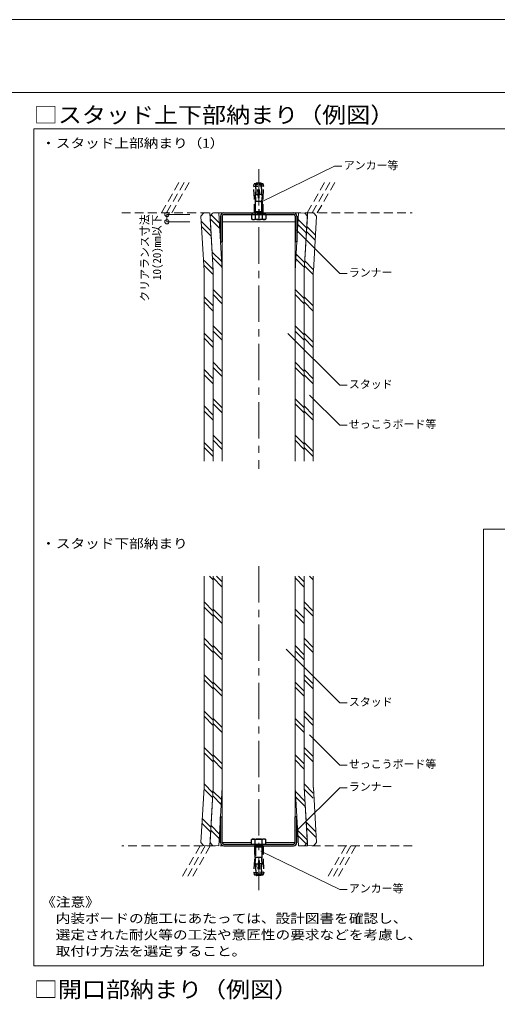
# Model space of a CAD drawing. Units: millimetres on the paper, with parts at other scales. Extents: x -195 to 195, y -140 to 138.
# Drawn here: x 0 to 65.6, y 2.8 to 137.5 of the extents above; entities that cross this region are included whole.
import ezdxf
from ezdxf.enums import TextEntityAlignment as Align

# ---------------------------------------------------------------- set-up
doc = ezdxf.new("R2010")
doc.units = ezdxf.units.MM
doc.header["$PDMODE"] = 32
doc.header["$PDSIZE"] = 0.6
doc.linetypes.add('CHAIN1', pattern=[8, 5, -1, 1, -1])
doc.linetypes.add('DASHED1', pattern=[1.8, 1.2, -0.6])
for name, color, linetype, lineweight in [('4-0_中心線', 4, 'CHAIN1', 18), ('4-2_SQバー', 3, 'Continuous', 18), ('4-3_ランナー', 2, 'Continuous', 25), ('4-5_寸法', 7, 'Continuous', 9), ('4-6_文字・矢印', 7, 'Continuous', 18), ('4-9_躯体他', 4, 'DASHED1', 9), ('4-C_ビス・アンカーボルト・強調図形', 2, 'DASHED1', 25), ('4-D_パネル', 4, 'Continuous', 9), ('F-3_ランナー', 4, 'Continuous', 9)]:
    doc.layers.add(name, color=color, linetype=linetype, lineweight=lineweight)
doc.layers.add('F-6_文字・矢印', color=4, linetype='Continuous')
doc.styles.add('ＭＳ ゴシック', font='')
doc.styles.get('ＭＳ ゴシック').set_extended_font_data('MS Gothic')

msp = doc.modelspace()

# ---------------------------------------------------------------- linework, layer by layer
at = {"layer": '4-0_中心線', "lineweight": 9}
for p, q in [((32.829, 116.968), (32.829, 75.8)), ((32.829, 62.412), (32.829, 17.888))]:
    msp.add_line(p, q, dxfattribs=at)
at = {"layer": '4-2_SQバー'}
for p, q in [((27.829, 109.738), (37.829, 109.738)), ((27.829, 109.738), (27.829, 76.859)), ((37.829, 109.738), (37.829, 76.859)), ((37.829, 61.054), (37.829, 24.466)), ((33.809, 24.466), (37.829, 24.466))]:
    msp.add_line(p, q, dxfattribs=at)
msp.add_lwpolyline([(27.829, 61.054), (27.829, 24.466), (31.849, 24.466)], dxfattribs=at)
at = {"layer": '4-3_ランナー'}
for p, q in [((27.599, 110.508), (27.599, 106.968)), ((27.829, 110.508), (27.829, 106.968)), ((28.059, 110.968), (37.599, 110.968)), ((28.059, 110.738), (37.599, 110.738)), ((37.829, 110.508), (37.829, 106.968)), ((38.059, 110.508), (38.059, 106.968)), ((27.599, 106.968), (27.829, 106.968)), ((38.059, 106.968), (37.829, 106.968)), ((27.599, 24.466), (27.599, 28.006)), ((27.599, 28.006), (27.829, 28.006)), ((27.829, 24.466), (27.829, 28.006)), ((37.829, 24.466), (37.829, 28.006)), ((38.059, 28.006), (37.829, 28.006)), ((38.059, 24.466), (38.059, 28.006)), ((28.059, 24.236), (37.599, 24.236)), ((28.059, 24.006), (37.599, 24.006))]:
    msp.add_line(p, q, dxfattribs=at)
at = {"layer": '4-3_ランナー', "linetype": 'DASHED1'}
msp.add_line((32.229, 110.968), (33.429, 110.968), dxfattribs=at)
msp.add_line((32.229, 110.968), (33.429, 110.968), dxfattribs=at)
at = {"layer": '4-3_ランナー'}
for centre, radius, start, end in [((28.059, 110.508), 0.46, 90, 180), ((28.059, 110.508), 0.23, 90, 180), ((37.599, 110.508), 0.46, 0, 90), ((37.599, 110.508), 0.23, 0, 90), ((28.059, 24.466), 0.46, 180, 270), ((28.059, 24.466), 0.23, 180, 270), ((37.599, 24.466), 0.46, 270, 0), ((37.599, 24.466), 0.23, 270, 0)]:
    msp.add_arc(centre, radius, start, end, dxfattribs=at)
at = {"layer": '4-5_寸法', "color": 4}
for p, q in [((20.23, 110.738), (23.383, 110.738)), ((20.23, 110.738), (20.23, 109.738)), ((20.23, 109.738), (23.383, 109.738))]:
    msp.add_line(p, q, dxfattribs=at)
at = {"layer": '4-5_寸法'}
for p in [(20.23, 110.738), (20.23, 109.738)]:
    msp.add_point(p, dxfattribs=at)
at = {"layer": '4-6_文字・矢印'}
for p, q in [((43.255, 117.354), (33.11, 112.422)), ((43.255, 117.354), (44.255, 117.354)), ((43.961, 102.62), (37.951, 108.63)), ((43.961, 102.62), (44.961, 102.62)), ((43.961, 87.268), (36.833, 94.397)), ((43.961, 87.268), (44.961, 87.268)), ((43.961, 81.782), (39.814, 85.929)), ((43.961, 81.782), (44.961, 81.782)), ((43.961, 43.631), (36.581, 51.012)), ((43.961, 43.631), (44.961, 43.631)), ((43.961, 35.096), (39.814, 39.244)), ((43.961, 35.096), (44.961, 35.096)), ((43.961, 31.99), (37.993, 26.022)), ((43.961, 31.99), (44.961, 31.99)), ((43.961, 18.019), (33.123, 23.287)), ((43.961, 18.019), (44.961, 18.019))]:
    msp.add_line(p, q, dxfattribs=at)
at = {"layer": '4-9_躯体他'}
for p, q in [((19.479, 110.968), (21.993, 115.323)), ((20.179, 110.968), (22.693, 115.323)), ((20.879, 110.968), (23.393, 115.323)), ((39.479, 110.968), (41.993, 115.323)), ((40.179, 110.968), (42.693, 115.323)), ((40.879, 110.968), (43.393, 115.323)), ((14.024, 110.968), (53.917, 110.968)), ((53.917, 24.006), (14.024, 24.006)), ((24.78, 24.006), (22.265, 19.651)), ((25.48, 24.006), (22.965, 19.651)), ((26.18, 24.006), (23.665, 19.651)), ((44.78, 24.006), (42.265, 19.651)), ((45.48, 24.006), (42.965, 19.651)), ((46.18, 24.006), (43.665, 19.651))]:
    msp.add_line(p, q, dxfattribs=at)
at = {"layer": '4-C_ビス・アンカーボルト・強調図形'}
for p, q in [((32.142, 114.588), (32.206, 114.902)), ((32.142, 114.588), (32.692, 114.617)), ((32.229, 112.953), (32.142, 114.588)), ((32.673, 114.965), (32.253, 114.942)), ((32.44, 114.445), (32.416, 114.901)), ((32.429, 114.318), (32.485, 114.955)), ((32.485, 114.955), (32.492, 115.038)), ((32.492, 115.038), (32.522, 115.068)), ((32.522, 115.068), (33.136, 115.068)), ((32.779, 112.968), (32.673, 114.965)), ((32.879, 112.968), (32.985, 114.965)), ((33.516, 114.588), (32.967, 114.617)), ((33.406, 114.942), (32.985, 114.965)), ((33.166, 115.038), (33.136, 115.068)), ((33.174, 114.955), (33.166, 115.038)), ((33.229, 114.318), (33.174, 114.955)), ((33.218, 114.445), (33.242, 114.901)), ((33.429, 112.953), (33.516, 114.588)), ((33.516, 114.588), (33.452, 114.902)), ((32.364, 113.346), (32.384, 112.957)), ((32.364, 113.346), (32.367, 113.346)), ((32.414, 113.394), (32.429, 113.845)), ((32.429, 114.318), (32.429, 113.468)), ((32.429, 113.468), (32.753, 113.468)), ((32.753, 113.468), (32.906, 113.468)), ((33.245, 113.394), (33.229, 113.845)), ((33.295, 113.346), (33.274, 112.957)), ((33.295, 113.346), (33.292, 113.346)), ((32.229, 110.968), (32.229, 112.953)), ((32.384, 112.684), (32.353, 112.568)), ((32.353, 112.568), (33.306, 112.568)), ((32.353, 112.568), (32.353, 111.123)), ((32.379, 110.738), (32.379, 112.511)), ((32.384, 112.957), (32.384, 112.684)), ((32.409, 112.568), (32.384, 112.684)), ((32.409, 111.155), (32.409, 112.568)), ((32.779, 112.968), (32.879, 112.968)), ((33.249, 112.568), (33.274, 112.684)), ((33.249, 111.155), (33.249, 112.568)), ((33.274, 112.957), (33.274, 112.684)), ((33.274, 112.684), (33.306, 112.568)), ((33.279, 110.738), (33.279, 112.511)), ((33.306, 112.568), (33.306, 111.123)), ((33.429, 110.968), (33.429, 112.953)), ((33.809, 110.738), (31.849, 110.738)), ((33.809, 110.738), (31.849, 110.738)), ((31.849, 110.738), (31.849, 110.113)), ((32.339, 110.738), (32.339, 110.113)), ((32.344, 111.118), (33.314, 111.118)), ((32.344, 111.118), (33.314, 111.118)), ((32.409, 111.155), (33.249, 111.155)), ((32.409, 111.155), (33.249, 111.155)), ((32.829, 111.456), (32.829, 110.237)), ((33.319, 110.738), (33.319, 110.113)), ((33.809, 110.738), (33.809, 110.113)), ((31.981, 110.038), (31.849, 110.113)), ((33.678, 110.038), (31.981, 110.038)), ((33.678, 110.038), (33.809, 110.113)), ((31.981, 24.936), (31.849, 24.861)), ((31.849, 24.236), (31.849, 24.861)), ((31.981, 24.936), (33.678, 24.936)), ((32.339, 24.236), (32.339, 24.861)), ((33.319, 24.236), (33.319, 24.861)), ((33.678, 24.936), (33.809, 24.861)), ((33.809, 24.236), (33.809, 24.861)), ((31.849, 24.236), (33.809, 24.236)), ((32.229, 24.006), (32.229, 22.021)), ((33.429, 24.006), (32.229, 24.006)), ((33.314, 23.856), (32.344, 23.856)), ((32.353, 22.406), (32.353, 23.851)), ((32.379, 24.236), (32.379, 22.463)), ((32.409, 23.819), (32.409, 22.406)), ((33.249, 23.819), (32.409, 23.819)), ((33.249, 23.819), (33.249, 22.406)), ((33.279, 24.236), (33.279, 22.463)), ((33.306, 22.406), (33.306, 23.851)), ((33.429, 24.006), (33.429, 22.021)), ((32.229, 22.021), (32.142, 20.386)), ((32.384, 22.29), (32.353, 22.406)), ((33.306, 22.406), (32.353, 22.406)), ((32.364, 21.628), (32.384, 22.017)), ((32.364, 21.628), (32.367, 21.628)), ((32.409, 22.406), (32.384, 22.29)), ((32.384, 22.017), (32.384, 22.29)), ((32.414, 21.579), (32.429, 21.129)), ((32.779, 22.006), (32.673, 20.009)), ((32.879, 22.006), (32.779, 22.006)), ((32.879, 22.006), (32.985, 20.009)), ((33.245, 21.579), (33.229, 21.129)), ((33.249, 22.406), (33.274, 22.29)), ((33.274, 22.29), (33.306, 22.406)), ((33.274, 22.017), (33.274, 22.29)), ((33.295, 21.628), (33.274, 22.017)), ((33.295, 21.628), (33.292, 21.628)), ((33.429, 22.021), (33.516, 20.386)), ((32.142, 20.386), (32.692, 20.357)), ((32.142, 20.386), (32.206, 20.071)), ((32.44, 20.529), (32.416, 20.073)), ((32.429, 20.656), (32.485, 20.019)), ((32.906, 21.506), (32.753, 21.506)), ((33.229, 21.506), (32.906, 21.506)), ((33.516, 20.386), (32.967, 20.357)), ((33.229, 20.656), (33.174, 20.019)), ((33.218, 20.529), (33.242, 20.073)), ((33.229, 20.656), (33.229, 21.506)), ((33.516, 20.386), (33.452, 20.071)), ((32.253, 20.032), (32.673, 20.009)), ((32.485, 20.019), (32.492, 19.936)), ((32.492, 19.936), (32.522, 19.906)), ((33.136, 19.906), (32.522, 19.906)), ((32.985, 20.009), (33.406, 20.032)), ((33.166, 19.936), (33.136, 19.906)), ((33.174, 20.019), (33.166, 19.936))]:
    msp.add_line(p, q, dxfattribs=at)
for points in [[(33.229, 114.318), (33.229, 113.468), (32.906, 113.468)], [(32.344, 110.968), (32.344, 111.118), (32.409, 111.155)], [(32.344, 110.968), (32.344, 111.118), (32.409, 111.155)], [(33.314, 110.968), (33.314, 111.118), (33.249, 111.155)], [(33.314, 110.968), (33.314, 111.118), (33.249, 111.155)], [(32.344, 24.006), (32.344, 23.856), (32.409, 23.819)], [(33.314, 24.006), (33.314, 23.856), (33.249, 23.819)], [(32.429, 20.656), (32.429, 21.506), (32.753, 21.506)]]:
    msp.add_lwpolyline(points, dxfattribs=at)
for centre, radius, start, end in [((32.255, 114.893), 0.05, 93.04141, 168.54141), ((32.366, 114.898), 0.05, 3.04141, 93.04141), ((33.292, 114.898), 0.05, 86.95857, 176.95857), ((33.403, 114.893), 0.05, 11.45857, 86.95857), ((32.364, 113.396), 0.05, 273.04141, 358.04141), ((33.295, 113.396), 0.05, 181.95857, 266.95857), ((32.17, 110.715), 0.681, 241.95868, 263.65706), ((32.078, 110.525), 0.488, 271.95541, 302.42882), ((32.829, 111.659), 1.622, 252.41203, 287.58795), ((33.581, 110.525), 0.488, 237.57117, 268.04457), ((33.489, 110.715), 0.681, 276.34293, 298.04131), ((32.17, 24.259), 0.681, 96.34293, 118.04131), ((32.078, 24.449), 0.488, 57.57117, 88.04457), ((32.829, 23.315), 1.622, 72.41203, 107.58795), ((33.581, 24.449), 0.488, 91.95541, 122.42882), ((33.489, 24.259), 0.681, 61.95868, 83.65706), ((32.364, 21.578), 0.05, 1.95857, 86.95857), ((33.295, 21.578), 0.05, 93.04141, 178.04141), ((32.255, 20.081), 0.05, 191.45857, 266.95857), ((32.366, 20.076), 0.05, 266.95857, 356.95857), ((33.292, 20.076), 0.05, 183.04141, 273.04141), ((33.403, 20.081), 0.05, 273.04141, 348.54141)]:
    msp.add_arc(centre, radius, start, end, dxfattribs=at)
at = {"layer": '4-D_パネル'}
for p, q in [((25.327, 102.968), (24.893, 110.513)), ((26.577, 102.968), (26.117, 110.968)), ((26.579, 102.968), (26.145, 110.513)), ((27.451, 109.554), (26.308, 110.696)), ((27.829, 102.968), (27.369, 110.968)), ((37.829, 102.968), (38.289, 110.968)), ((39.079, 102.968), (39.513, 110.513)), ((39.081, 102.968), (39.541, 110.968)), ((40.331, 102.96), (40.765, 110.513)), ((26.259, 108.495), (24.933, 109.822)), ((27.494, 108.804), (26.167, 110.13)), ((39.378, 108.169), (38.196, 109.351)), ((39.417, 108.838), (38.235, 110.02)), ((26.303, 107.745), (24.976, 109.071)), ((40.576, 107.222), (39.394, 108.404)), ((40.614, 107.89), (39.432, 109.072)), ((27.756, 104.249), (26.429, 105.575)), ((39.145, 104.11), (37.963, 105.292)), ((26.579, 103.175), (25.329, 104.425)), ((27.799, 103.499), (26.473, 104.825)), ((39.107, 103.441), (37.925, 104.623)), ((40.329, 103.175), (39.161, 104.344)), ((26.579, 102.468), (25.329, 103.718)), ((25.329, 76.859), (25.329, 102.968)), ((26.579, 76.859), (26.579, 102.968)), ((27.829, 76.859), (27.829, 102.968)), ((37.829, 76.859), (37.829, 102.968)), ((39.079, 76.859), (39.079, 102.968)), ((40.329, 102.468), (39.122, 103.676)), ((40.329, 102.903), (40.329, 76.859)), ((27.829, 99.175), (26.579, 100.425)), ((27.829, 98.468), (26.579, 99.718)), ((39.079, 99.175), (37.829, 100.425)), ((39.079, 98.468), (37.829, 99.718)), ((26.579, 98.175), (25.329, 99.425)), ((26.579, 97.468), (25.329, 98.718)), ((40.329, 98.175), (39.079, 99.425)), ((40.329, 97.468), (39.079, 98.718)), ((26.579, 93.175), (25.329, 94.425)), ((27.829, 94.175), (26.579, 95.425)), ((27.829, 93.468), (26.579, 94.718)), ((39.079, 94.175), (37.829, 95.425)), ((39.079, 93.468), (37.829, 94.718)), ((40.329, 93.175), (39.079, 94.425)), ((26.579, 92.468), (25.329, 93.718)), ((40.329, 92.468), (39.079, 93.718)), ((27.829, 89.175), (26.579, 90.425)), ((39.079, 89.175), (37.829, 90.425)), ((26.579, 88.175), (25.329, 89.425)), ((27.829, 88.468), (26.579, 89.718)), ((39.079, 88.468), (37.829, 89.718)), ((40.329, 88.175), (39.079, 89.425)), ((26.579, 87.468), (25.329, 88.718)), ((40.329, 87.468), (39.079, 88.718)), ((27.829, 84.175), (26.579, 85.425)), ((39.079, 84.175), (37.829, 85.425)), ((26.579, 83.175), (25.329, 84.425)), ((26.579, 82.468), (25.329, 83.718)), ((27.829, 83.468), (26.579, 84.718)), ((39.079, 83.468), (37.829, 84.718)), ((40.329, 83.175), (39.079, 84.425)), ((40.329, 82.468), (39.079, 83.718)), ((27.829, 79.175), (26.579, 80.425)), ((27.829, 78.468), (26.579, 79.718)), ((39.079, 79.175), (37.829, 80.425)), ((39.079, 78.468), (37.829, 79.718)), ((26.579, 78.175), (25.329, 79.425)), ((26.579, 77.468), (25.329, 78.718)), ((40.329, 78.175), (39.079, 79.425)), ((40.329, 77.468), (39.079, 78.718)), ((25.329, 32.071), (25.329, 61.054)), ((26.074, 61.054), (26.579, 60.549)), ((26.579, 61.054), (26.579, 32.006)), ((26.579, 60.799), (27.829, 59.549)), ((27.031, 61.054), (27.829, 60.256)), ((37.829, 60.799), (39.079, 59.549)), ((38.281, 61.054), (39.079, 60.256)), ((39.079, 61.054), (39.079, 32.006)), ((39.824, 61.054), (40.329, 60.549)), ((40.329, 61.054), (40.329, 32.006)), ((25.329, 57.506), (26.579, 56.256)), ((25.329, 56.799), (26.579, 55.549)), ((39.079, 57.506), (40.329, 56.256)), ((39.079, 56.799), (40.329, 55.549)), ((26.579, 56.506), (27.829, 55.256)), ((26.579, 55.799), (27.829, 54.549)), ((37.829, 56.506), (39.079, 55.256)), ((37.829, 55.799), (39.079, 54.549)), ((25.329, 52.506), (26.579, 51.256)), ((25.329, 51.799), (26.579, 50.549)), ((26.579, 51.506), (27.829, 50.256)), ((37.829, 51.506), (39.079, 50.256)), ((39.079, 52.506), (40.329, 51.256)), ((39.079, 51.799), (40.329, 50.549)), ((26.579, 50.799), (27.829, 49.549)), ((37.829, 50.799), (39.079, 49.549)), ((25.329, 47.506), (26.579, 46.256)), ((39.079, 47.506), (40.329, 46.256)), ((25.329, 46.799), (26.579, 45.549)), ((26.579, 46.506), (27.829, 45.256)), ((37.829, 46.506), (39.079, 45.256)), ((39.079, 46.799), (40.329, 45.549)), ((26.579, 45.799), (27.829, 44.549)), ((37.829, 45.799), (39.079, 44.549)), ((25.329, 42.506), (26.579, 41.256)), ((25.329, 41.799), (26.579, 40.549)), ((39.079, 42.506), (40.329, 41.256)), ((39.079, 41.799), (40.329, 40.549)), ((26.579, 41.506), (27.829, 40.256)), ((26.579, 40.799), (27.829, 39.549)), ((37.829, 41.506), (39.079, 40.256)), ((37.829, 40.799), (39.079, 39.549)), ((25.329, 37.506), (26.579, 36.256)), ((25.329, 36.799), (26.579, 35.549)), ((26.579, 36.506), (27.829, 35.256)), ((37.829, 36.506), (39.079, 35.256)), ((39.079, 37.506), (40.329, 36.256)), ((39.079, 36.799), (40.329, 35.549)), ((26.579, 35.799), (27.829, 34.549)), ((37.829, 35.799), (39.079, 34.549)), ((25.329, 32.506), (26.537, 31.298)), ((39.079, 32.506), (40.329, 31.256)), ((25.328, 32.014), (24.893, 24.461)), ((25.329, 31.799), (26.498, 30.63)), ((26.577, 32.006), (26.117, 24.006)), ((26.579, 32.006), (26.145, 24.461)), ((26.552, 31.533), (27.734, 30.351)), ((27.829, 32.006), (27.369, 24.006)), ((37.829, 32.006), (38.289, 24.006)), ((37.86, 31.475), (39.186, 30.149)), ((39.079, 32.006), (39.513, 24.461)), ((39.079, 31.799), (40.329, 30.549)), ((39.081, 32.006), (39.541, 24.006)), ((40.331, 32.006), (40.765, 24.461)), ((26.514, 30.864), (27.696, 29.682)), ((37.903, 30.725), (39.229, 29.399)), ((25.044, 27.084), (26.226, 25.902)), ((25.083, 27.752), (26.265, 26.57)), ((39.356, 27.229), (40.682, 25.903)), ((26.242, 26.136), (27.424, 24.954)), ((26.28, 26.805), (27.462, 25.623)), ((38.165, 26.17), (39.491, 24.844)), ((39.399, 26.479), (40.726, 25.152)), ((38.208, 25.42), (39.35, 24.278))]:
    msp.add_line(p, q, dxfattribs=at)
for points in [[(26.117, 110.968), (25.254, 110.918), (24.893, 110.513)], [(27.369, 110.968), (26.506, 110.918), (26.145, 110.513)], [(38.289, 110.968), (39.153, 110.918), (39.513, 110.513)], [(39.541, 110.968), (40.405, 110.918), (40.765, 110.513)], [(26.117, 24.006), (25.254, 24.056), (24.893, 24.461)], [(27.369, 24.006), (26.506, 24.056), (26.145, 24.461)], [(38.289, 24.006), (39.153, 24.056), (39.513, 24.461)], [(39.541, 24.006), (40.405, 24.056), (40.765, 24.461)]]:
    msp.add_lwpolyline(points, dxfattribs=at)
for centre, start, end in [((41.329, 102.903), 176.7091, 180), ((24.329, 32.071), 356.7091, 0)]:
    msp.add_arc(centre, 1, start, end, dxfattribs=at)
at = {"layer": 'F-3_ランナー', "color": 3, "lineweight": 18}
for p, q in [((-195, 137.5), (195, 137.5)), ((-195, 127.5), (195, 127.5)), ((1.954, 122.506), (1.954, 7.506)), ((1.954, 122.506), (190.954, 122.506)), ((190.954, 67.506), (63.704, 67.506)), ((63.704, 7.506), (63.704, 67.506)), ((1.954, 7.506), (63.704, 7.506))]:
    msp.add_line(p, q, dxfattribs=at)
msp.add_lwpolyline([(-195, 137.5), (195, 137.5), (195, -137.5)], dxfattribs=at)

# ---------------------------------------------------------------- texts
at = {"layer": '4-5_寸法', "style": 'ＭＳ ゴシック'}
for s, p in [('クリアランス寸法', (18.063, 98.738)), ('10(20)mm以下', (19.73, 101.738))]:
    msp.add_text(s, height=1.1, rotation=90, dxfattribs=at).set_placement(p, align=Align.BOTTOM_LEFT)
at = {"layer": '4-6_文字・矢印', "color": 3, "style": 'ＭＳ ゴシック', "width": 1.15}
for s, p in [('・スタッド上部納まり（1）', (2.954, 119.506)), ('・スタッド下部納まり', (2.954, 64.506)), ('《注意》', (2.954, 15.256)), ('内装ボードの施工にあたっては、設計図書を確認し、', (4.954, 13.006)), ('選定された耐火等の工法や意匠性の要求などを考慮し、', (4.954, 10.756)), ('取付け方法を選定すること。', (4.954, 8.506))]:
    msp.add_text(s, height=1.283, dxfattribs=at).set_placement(p, align=Align.BOTTOM_LEFT)
at = {"layer": '4-6_文字・矢印', "style": 'ＭＳ ゴシック'}
for s, p in [('アンカー等', (44.505, 116.604)), ('ランナー', (45.211, 101.87)), ('スタッド', (45.211, 86.518)), ('せっこうボード等', (45.211, 81.032)), ('スタッド', (45.211, 42.881)), ('せっこうボード等', (45.211, 34.346)), ('ランナー', (45.211, 31.24)), ('アンカー等', (45.211, 17.269))]:
    msp.add_text(s, height=1.1, dxfattribs=at).set_placement(p, align=Align.BOTTOM_LEFT)
at = {"layer": 'F-6_文字・矢印', "color": 7, "style": 'ＭＳ ゴシック', "width": 1.1}
for s, p in [('□スタッド上下部納まり（例図）', (1.954, 122.649)), ('□開口部納まり（例図）', (1.954, 2.506))]:
    msp.add_text(s, height=2.199, dxfattribs=at).set_placement(p, align=Align.BOTTOM_LEFT)

doc.saveas('drawing.dxf')
